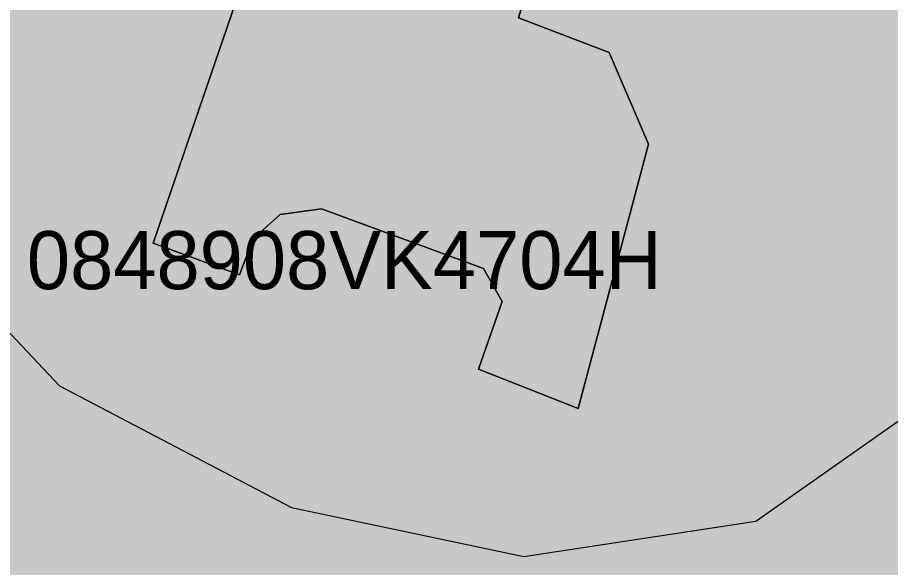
# Model space of a CAD drawing. Header units: metres. Extents: x -6 to 1255, y -2 to 532.
# Drawn here: x 1061.33 to 1076.36, y 126.33 to 135.81 of the extents above; entities that cross this region are included whole.
import ezdxf

# ---------------------------------------------------------------- set-up
doc = ezdxf.new("R2010")
doc.units = ezdxf.units.M
doc.header["$MEASUREMENT"] = 0
for name, color, linetype, lineweight, true_color in [('TPX_BUILDINGS', 7, 'CONTINUOUS', 0, 0x000000), ('TPX_BUILDINGS_HATCH', 7, 'CONTINUOUS', 0, 0xf0f0f0), ('TPX_BUILDINGS_SHADOWS_HATCH', 7, 'CONTINUOUS', 0, 0x000000), ('TPX_BUILDINGS_SHADOWS_OUTLINES', 7, 'CONTINUOUS', 0, 0x000000), ('TPX_CADASTRES_TEXT', 7, 'CONTINUOUS', 0, 0x000000), ('TPX_RELIEF_CONTOUR_LINES', 7, 'CONTINUOUS', 0, 0x969696)]:
    doc.layers.add(name, color=color, linetype=linetype, lineweight=lineweight, true_color=true_color)

msp = doc.modelspace()

# ---------------------------------------------------------------- hatches: boundary and pattern name
at = {"layer": 'TPX_BUILDINGS_HATCH'}
h = msp.add_hatch(color=256, dxfattribs=at)
h.paths.add_polyline_path([(1052.807, 130.782), (1051.407, 126.922), (1055.467, 125.382), (1072.987, 118.712), (1077.147, 117.121), (1078.747, 122.281), (1079.847, 125.831), (1080.707, 128.631), (1081.897, 132.471), (1082.517, 134.471), (1083.097, 136.331), (1081.307, 137.062), (1081.016, 137.178), (1080.307, 137.462), (1077.117, 138.742), (1060.637, 145.362), (1058.387, 146.252), (1057.487, 143.732), (1055.457, 138.132), (1054.477, 135.412), (1054.317, 134.972), (1053.297, 132.142), (1052.807, 130.782)])
h.paths.add_polyline_path([(1063.667, 131.922), (1065.157, 136.262), (1066.757, 137.202), (1068.187, 136.692), (1068.547, 137.762), (1070.317, 136.992), (1069.957, 135.802), (1071.517, 135.202), (1072.197, 133.622), (1070.987, 129.072), (1069.267, 129.752), (1069.677, 130.912), (1069.357, 131.482), (1066.567, 132.512), (1065.857, 132.412), (1065.387, 131.992), (1065.157, 131.372), (1063.667, 131.922)], flags=16)
at = {"layer": 'TPX_BUILDINGS_SHADOWS_HATCH'}
msp.add_hatch(color=256, dxfattribs=at).paths.add_polyline_path([(1064.19, 133.445), (1063.667, 131.922), (1065.157, 131.372), (1065.387, 131.992), (1065.857, 132.412), (1066.567, 132.512), (1069.357, 131.482), (1069.677, 130.912), (1069.267, 129.752), (1070.987, 129.072), (1072.197, 133.622), (1071.517, 135.202), (1069.957, 135.802), (1070.317, 136.992), (1068.547, 137.762), (1068.187, 136.692), (1066.757, 137.202), (1065.157, 136.262), (1064.19, 133.445)])

# ---------------------------------------------------------------- linework, layer by layer
at = {"layer": 'TPX_BUILDINGS', "elevation": 0.042}
msp.add_lwpolyline([(1063.667, 131.922), (1065.157, 136.262), (1066.757, 137.202), (1068.187, 136.692), (1068.547, 137.762), (1070.317, 136.992), (1069.957, 135.802), (1071.517, 135.202), (1072.197, 133.622), (1070.987, 129.072), (1069.267, 129.752), (1069.677, 130.912), (1069.357, 131.482), (1066.567, 132.512), (1065.857, 132.412), (1065.387, 131.992), (1065.157, 131.372)], close=True, dxfattribs=at)
at = {"layer": 'TPX_BUILDINGS_SHADOWS_OUTLINES', "elevation": 0.039}
msp.add_lwpolyline([(1064.19, 133.445), (1063.667, 131.922), (1065.157, 131.372), (1065.387, 131.992), (1065.857, 132.412), (1066.567, 132.512), (1069.357, 131.482), (1069.677, 130.912), (1069.267, 129.752), (1070.987, 129.072), (1072.197, 133.622), (1071.517, 135.202), (1069.957, 135.802), (1070.317, 136.992), (1068.547, 137.762), (1068.187, 136.692), (1066.757, 137.202), (1065.157, 136.262)], close=True, dxfattribs=at)
at = {"layer": 'TPX_RELIEF_CONTOUR_LINES', "elevation": 0.045}
msp.add_lwpolyline([(1060.057, 141.253), (1058.098, 138.907), (1057.593, 136.908), (1057.923, 134.909), (1058.8, 132.911), (1062.055, 129.461), (1066.052, 127.365), (1070.048, 126.521), (1074.045, 127.132), (1076.576, 128.913), (1077.831, 130.912), (1078.175, 132.911), (1077.749, 134.909), (1076.467, 136.908), (1074.045, 138.827), (1070.048, 140.969), (1066.052, 142.375), (1062.055, 142.238), (1060.057, 141.253)], dxfattribs=at)

# ---------------------------------------------------------------- texts
at = {"layer": 'TPX_CADASTRES_TEXT'}
msp.add_text('0848908VK4704H', height=1, dxfattribs=at).set_placement((1061.494, 131.127, 0.024))

doc.saveas('drawing.dxf')
